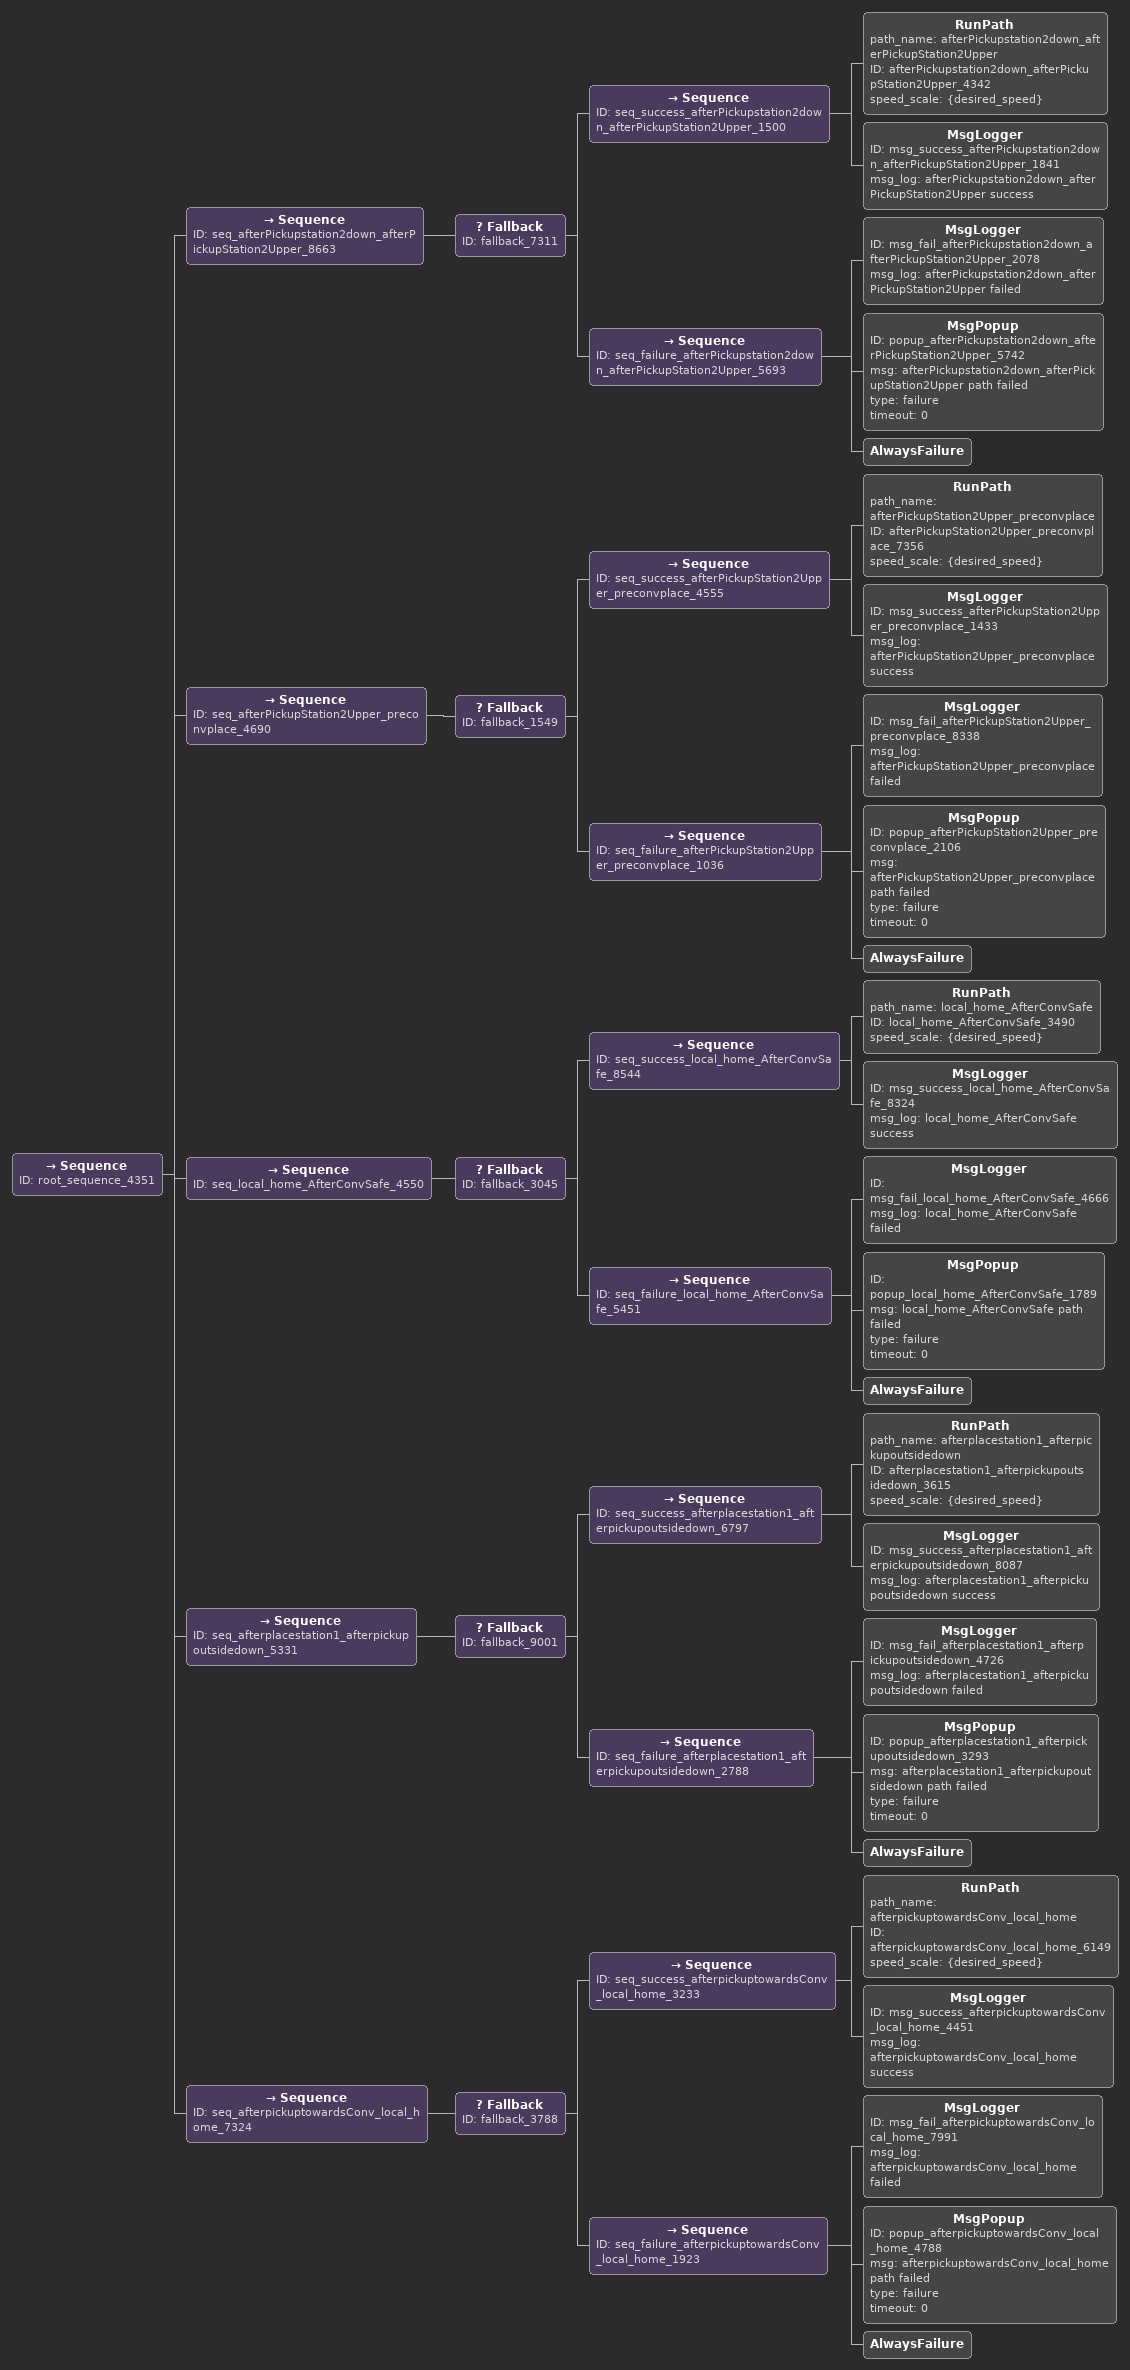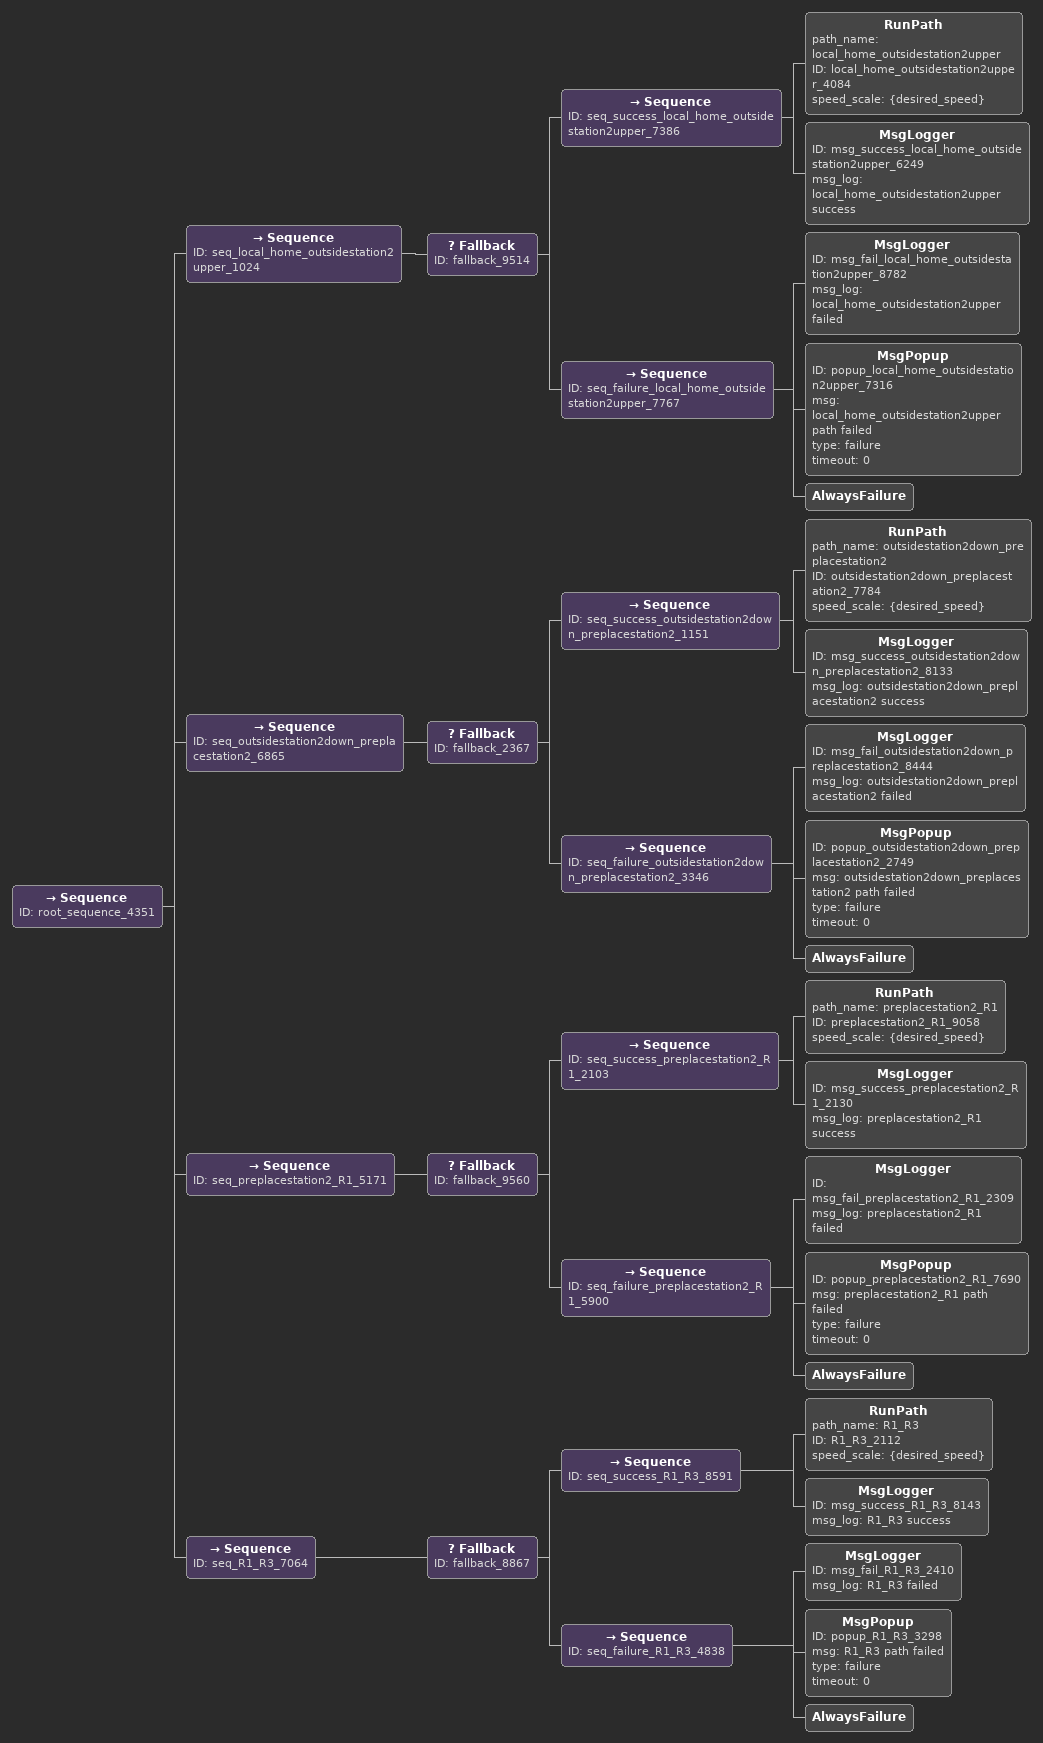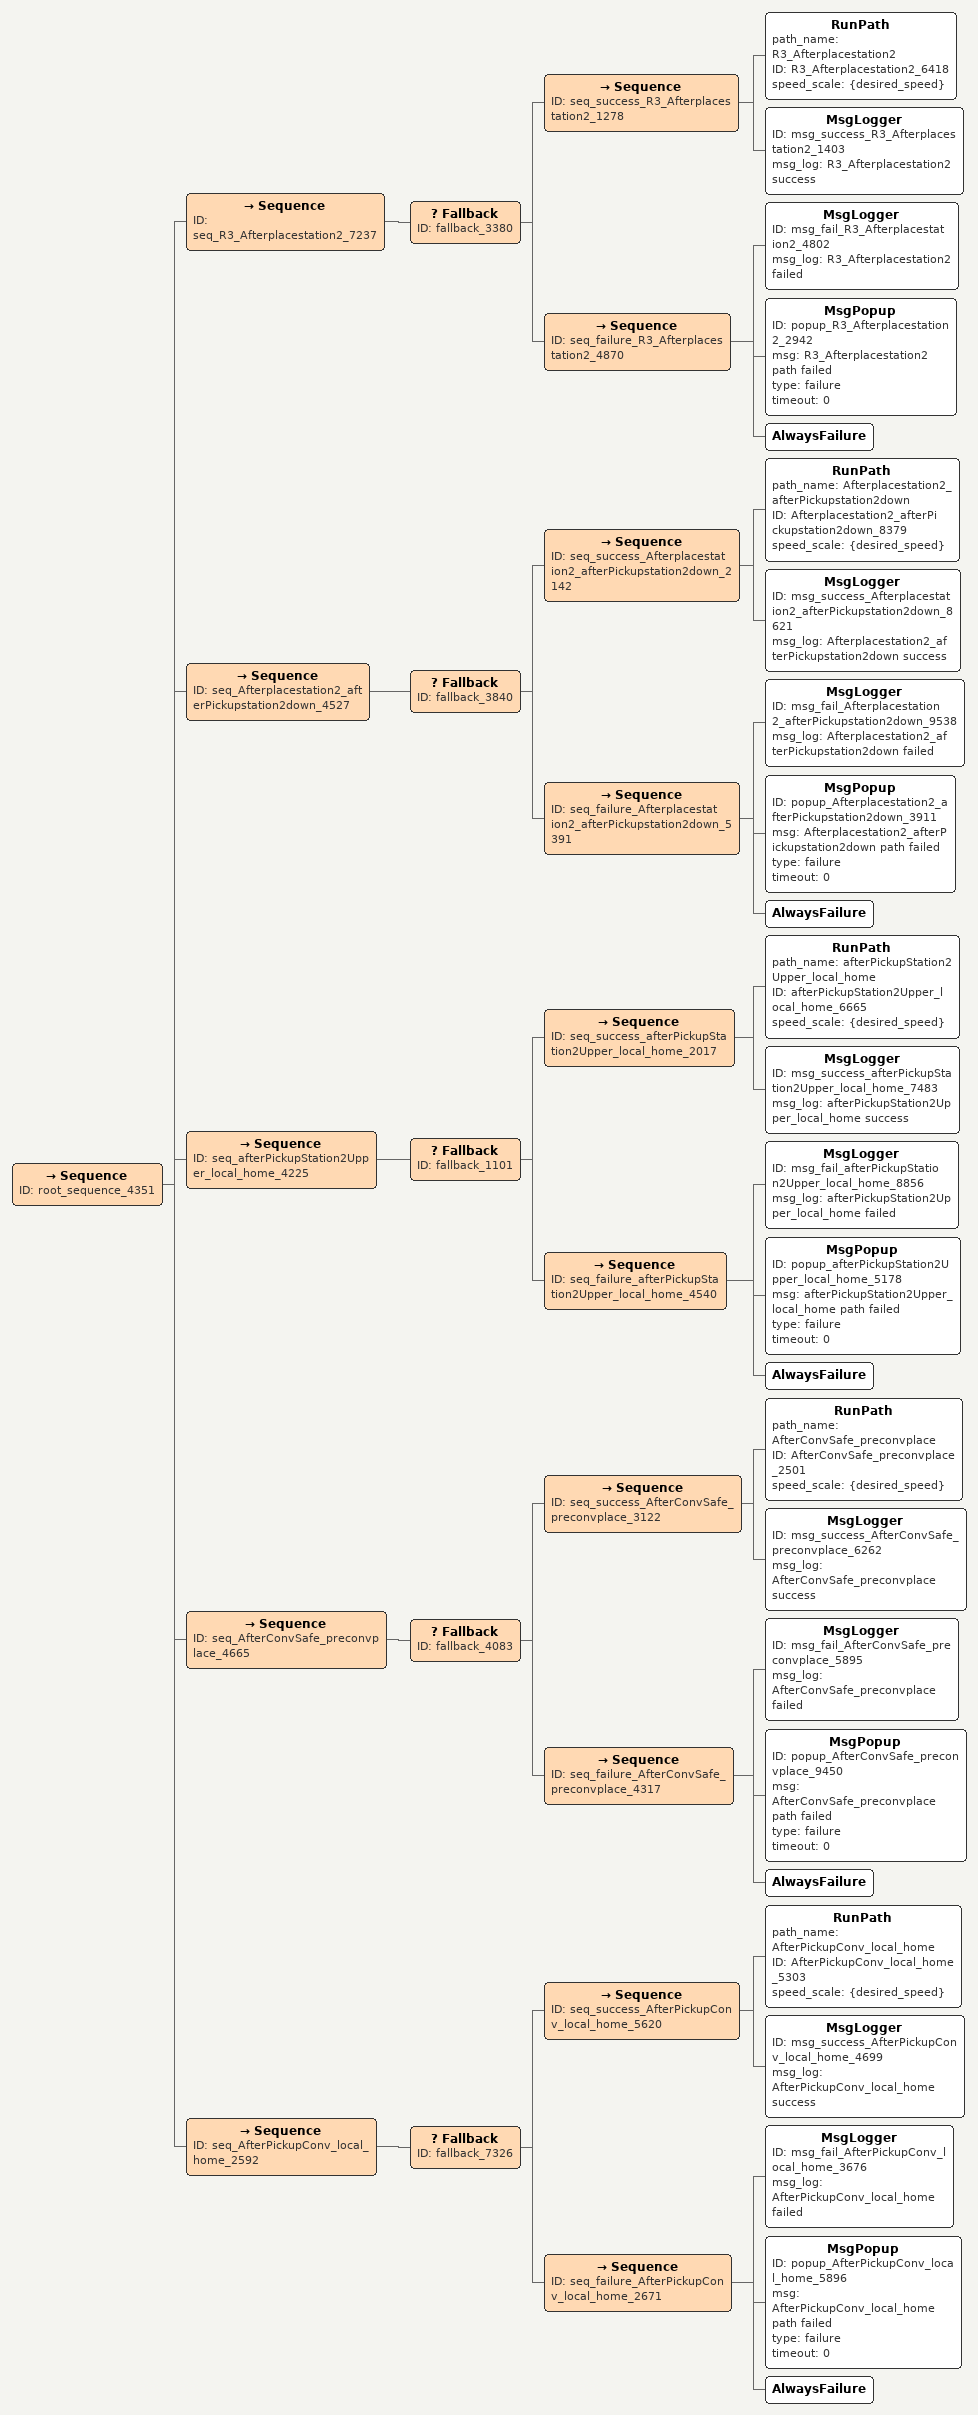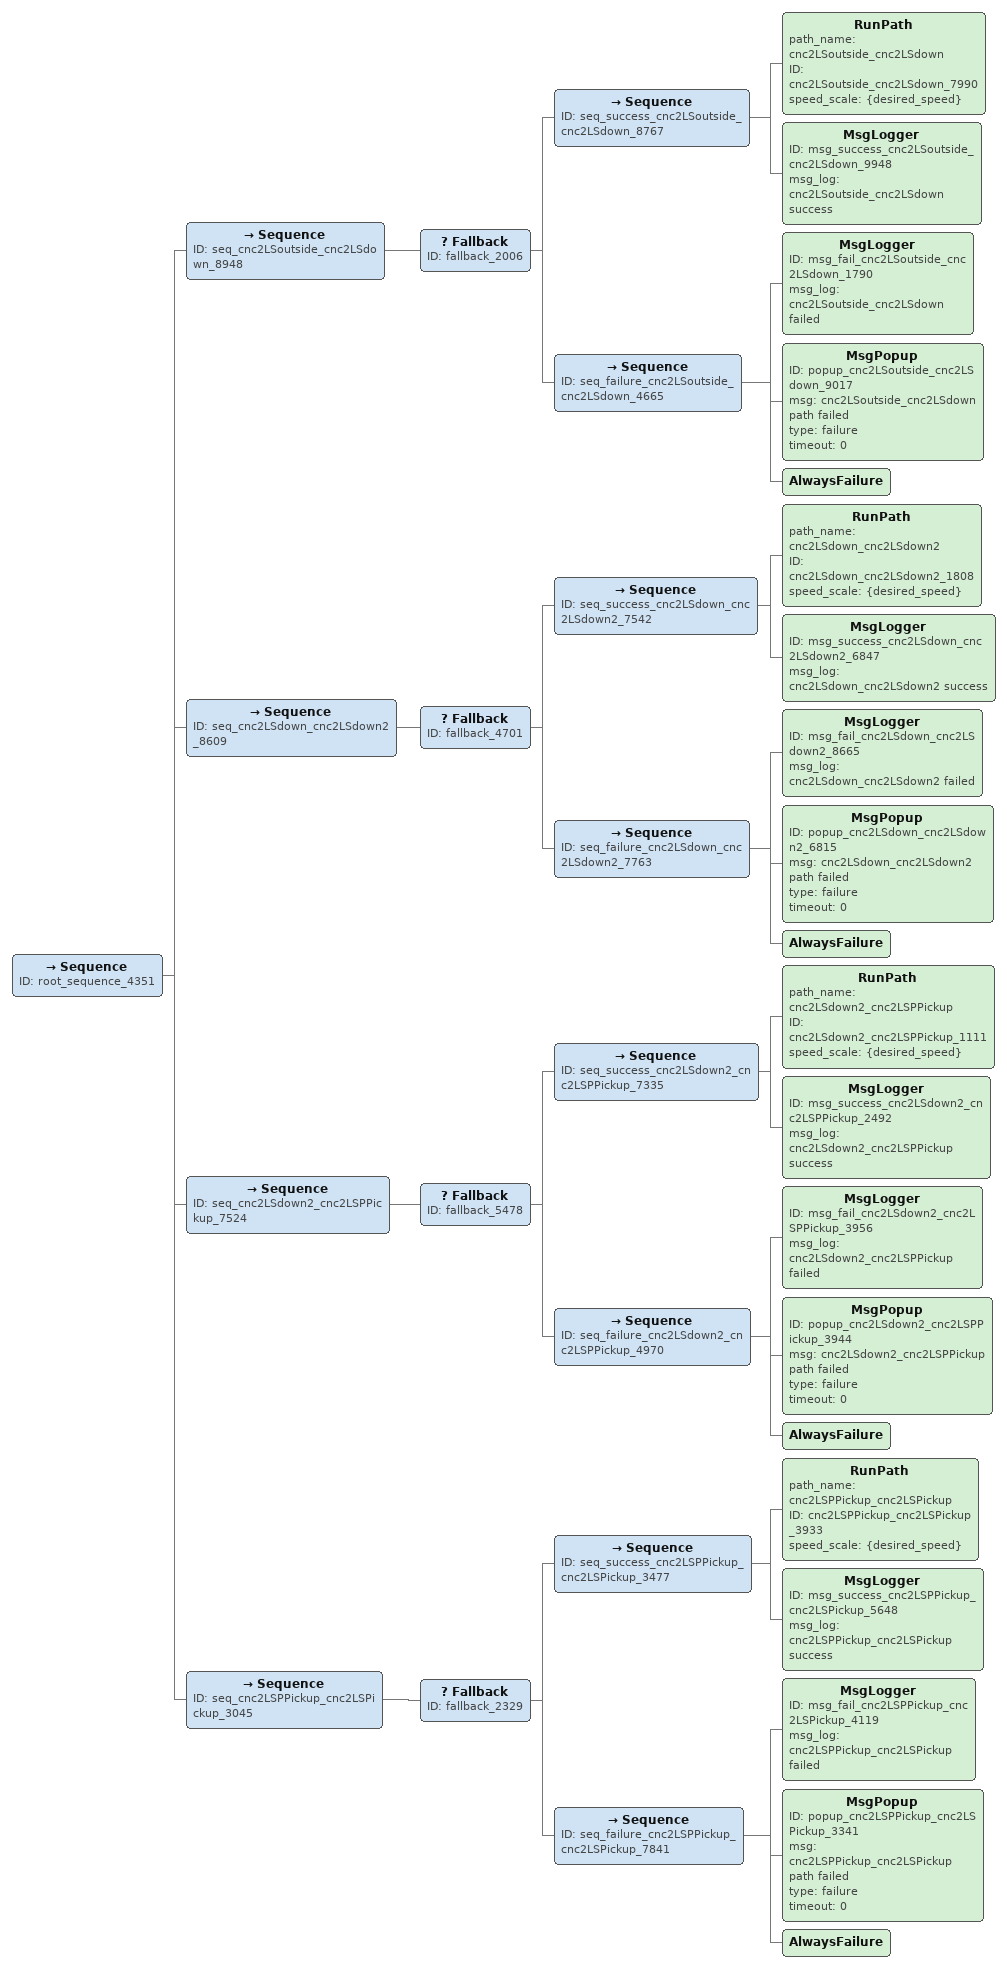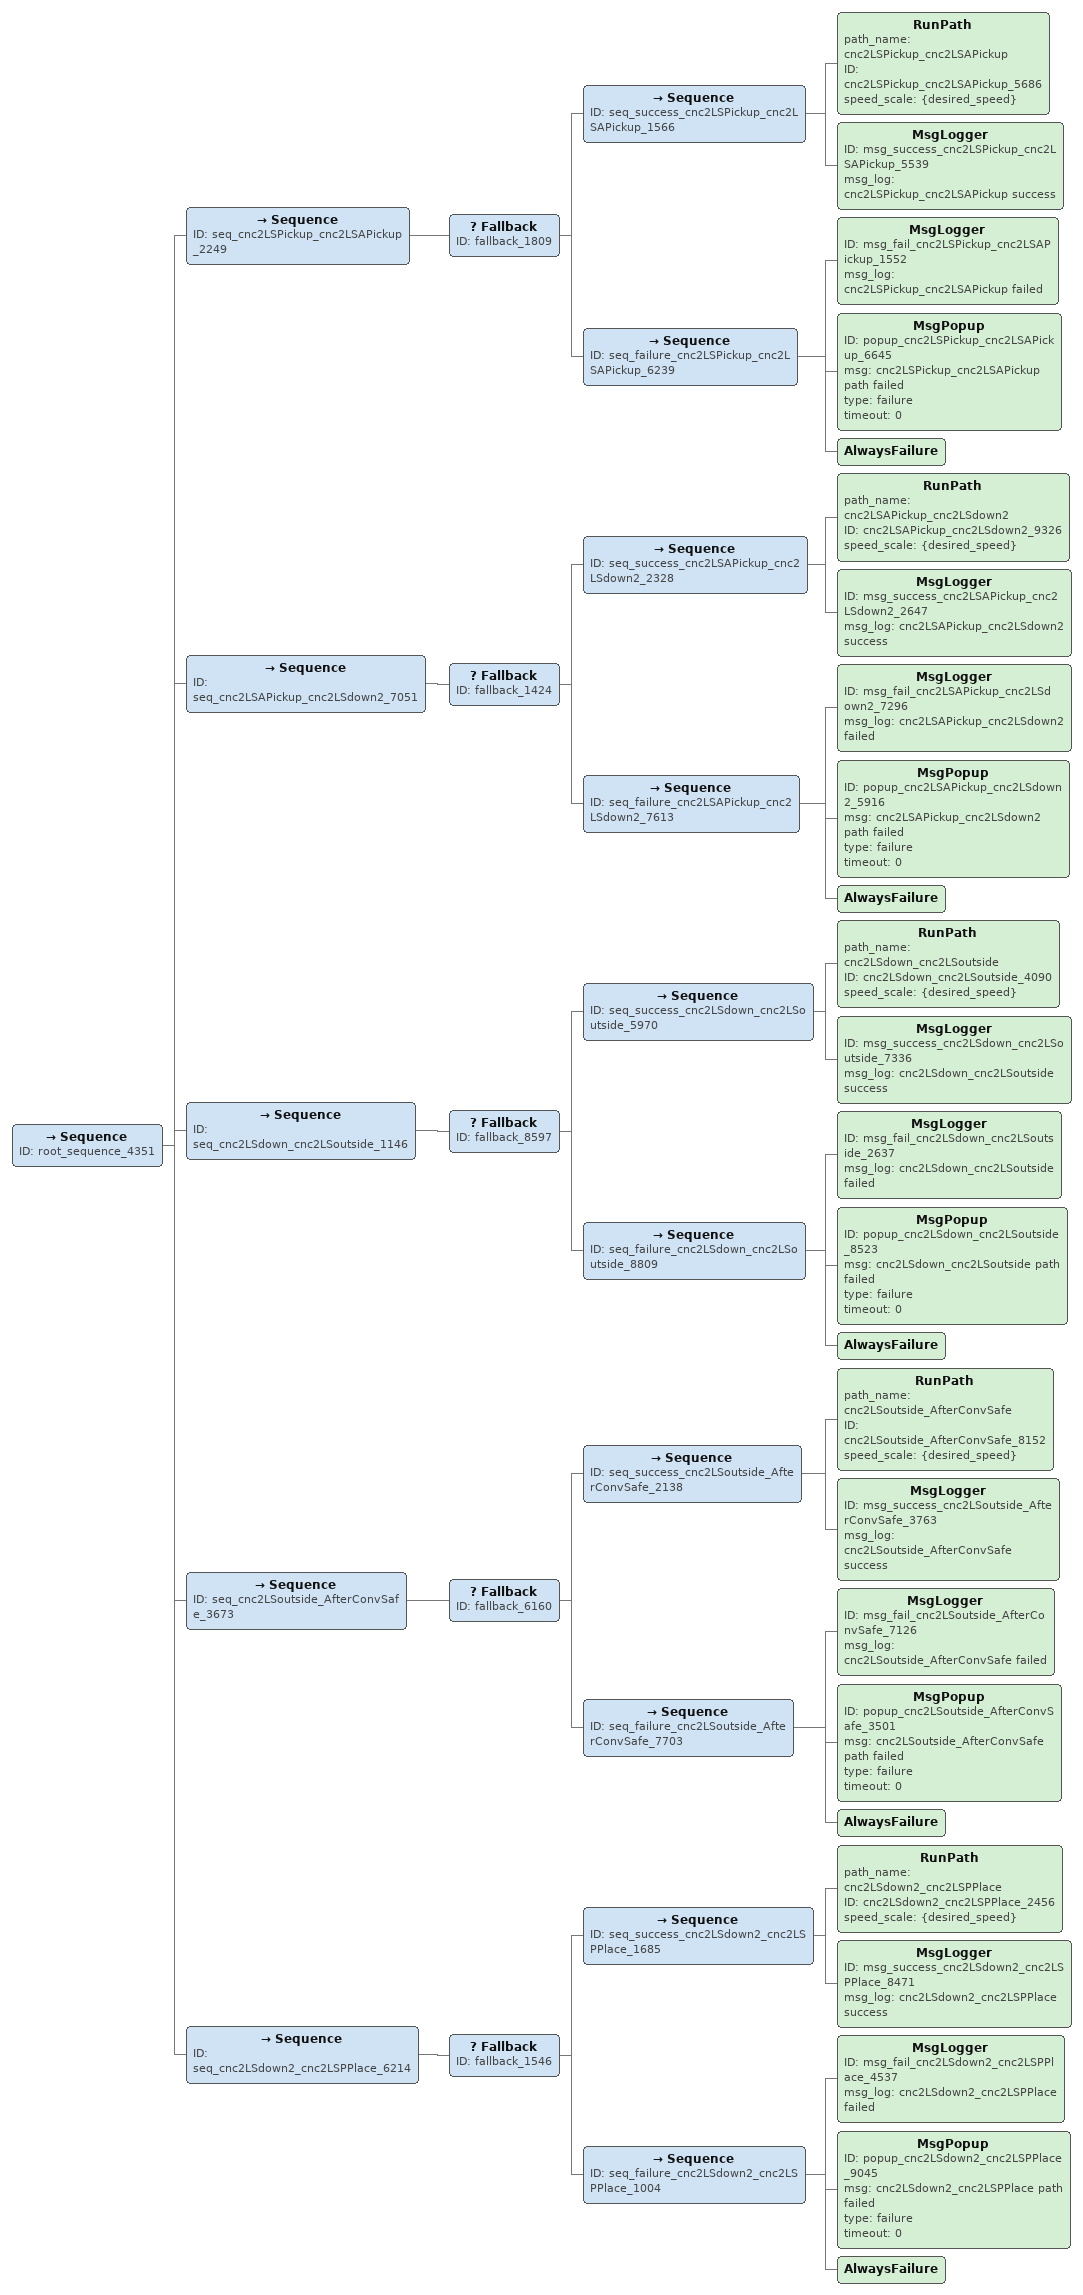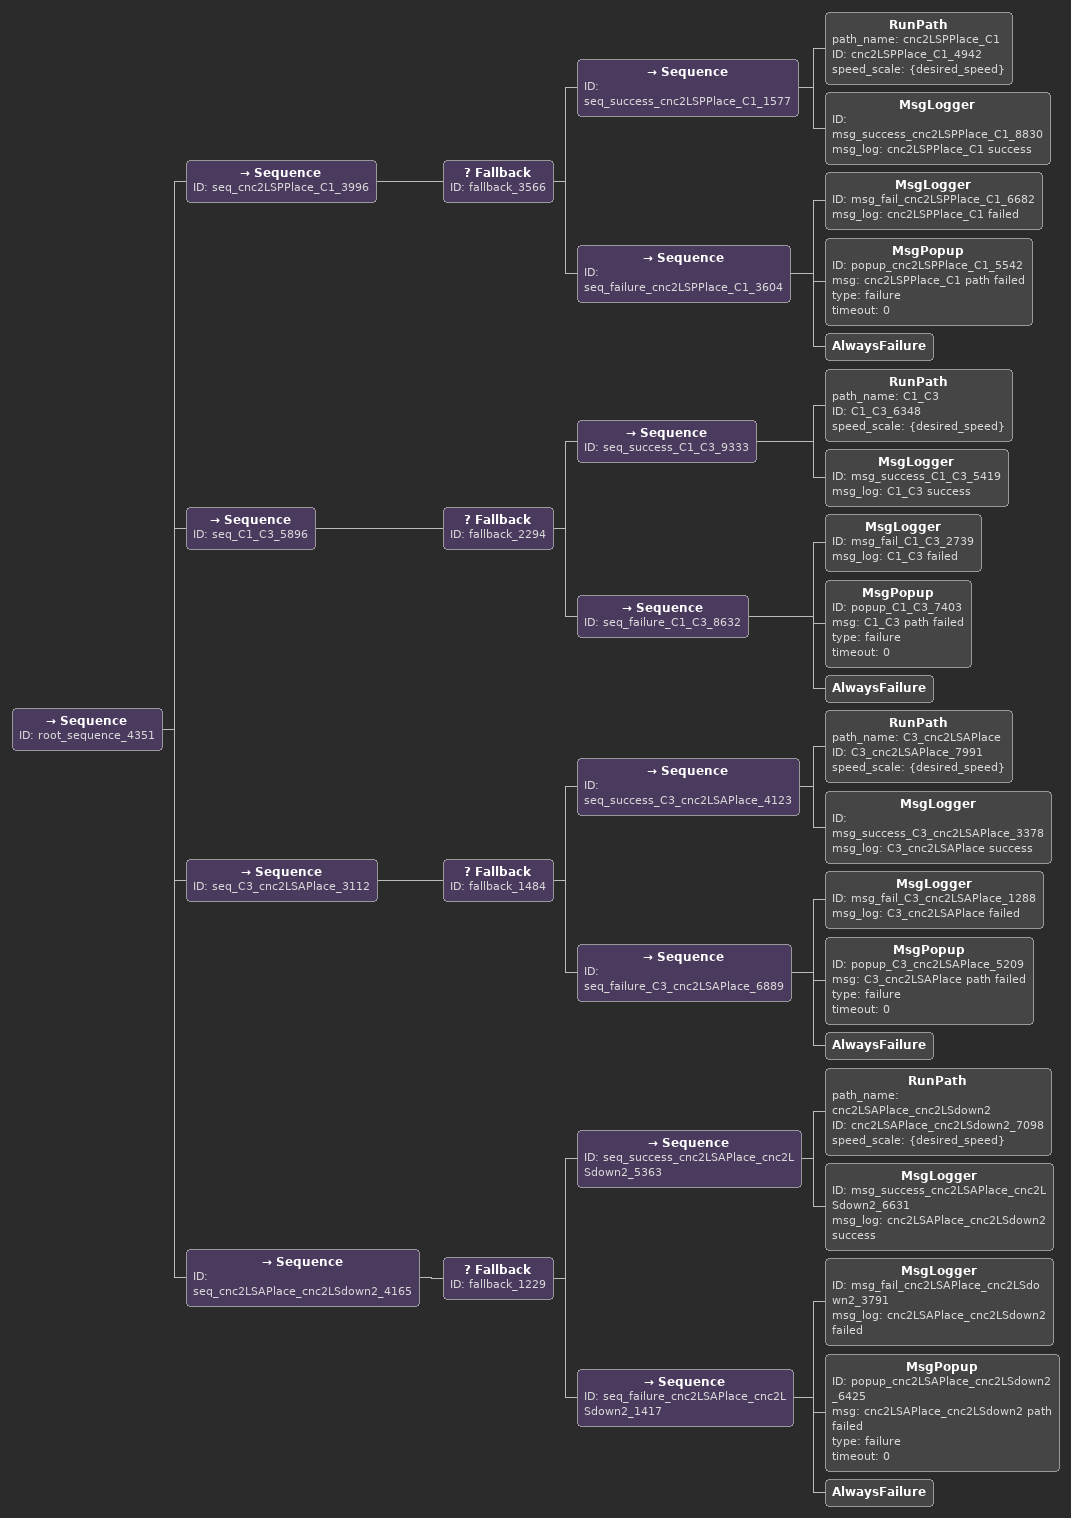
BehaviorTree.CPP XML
<Sequence ID="root_sequence_4351">
    <Sequence ID="seq_afterPickupstation2down_afterPickupStation2Upper_8663">
        <Fallback ID="fallback_7311">
            <Sequence ID="seq_success_afterPickupstation2down_afterPickupStation2Upper_1500">
                <RunPath path_name="afterPickupstation2down_afterPickupStation2Upper" ID="afterPickupstation2down_afterPickupStation2Upper_4342" speed_scale="{desired_speed}"/>
                <MsgLogger ID="msg_success_afterPickupstation2down_afterPickupStation2Upper_1841" msg_log="afterPickupstation2down_afterPickupStation2Upper success"/>
            </Sequence>
            <Sequence ID="seq_failure_afterPickupstation2down_afterPickupStation2Upper_5693">
                <MsgLogger ID="msg_fail_afterPickupstation2down_afterPickupStation2Upper_2078" msg_log="afterPickupstation2down_afterPickupStation2Upper failed"/>
                <MsgPopup ID="popup_afterPickupstation2down_afterPickupStation2Upper_5742" msg="afterPickupstation2down_afterPickupStation2Upper path failed" type="failure" timeout="0"/>
                <AlwaysFailure/>
            </Sequence>
        </Fallback>
    </Sequence>
    <Sequence ID="seq_afterPickupStation2Upper_preconvplace_4690">
        <Fallback ID="fallback_1549">
            <Sequence ID="seq_success_afterPickupStation2Upper_preconvplace_4555">
                <RunPath path_name="afterPickupStation2Upper_preconvplace" ID="afterPickupStation2Upper_preconvplace_7356" speed_scale="{desired_speed}"/>
                <MsgLogger ID="msg_success_afterPickupStation2Upper_preconvplace_1433" msg_log="afterPickupStation2Upper_preconvplace success"/>
            </Sequence>
            <Sequence ID="seq_failure_afterPickupStation2Upper_preconvplace_1036">
                <MsgLogger ID="msg_fail_afterPickupStation2Upper_preconvplace_8338" msg_log="afterPickupStation2Upper_preconvplace failed"/>
                <MsgPopup ID="popup_afterPickupStation2Upper_preconvplace_2106" msg="afterPickupStation2Upper_preconvplace path failed" type="failure" timeout="0"/>
                <AlwaysFailure/>
            </Sequence>
        </Fallback>
    </Sequence>
    <Sequence ID="seq_local_home_AfterConvSafe_4550">
        <Fallback ID="fallback_3045">
            <Sequence ID="seq_success_local_home_AfterConvSafe_8544">
                <RunPath path_name="local_home_AfterConvSafe" ID="local_home_AfterConvSafe_3490" speed_scale="{desired_speed}"/>
                <MsgLogger ID="msg_success_local_home_AfterConvSafe_8324" msg_log="local_home_AfterConvSafe success"/>
            </Sequence>
            <Sequence ID="seq_failure_local_home_AfterConvSafe_5451">
                <MsgLogger ID="msg_fail_local_home_AfterConvSafe_4666" msg_log="local_home_AfterConvSafe failed"/>
                <MsgPopup ID="popup_local_home_AfterConvSafe_1789" msg="local_home_AfterConvSafe path failed" type="failure" timeout="0"/>
                <AlwaysFailure/>
            </Sequence>
        </Fallback>
    </Sequence>
    <Sequence ID="seq_afterplacestation1_afterpickupoutsidedown_5331">
        <Fallback ID="fallback_9001">
            <Sequence ID="seq_success_afterplacestation1_afterpickupoutsidedown_6797">
                <RunPath path_name="afterplacestation1_afterpickupoutsidedown" ID="afterplacestation1_afterpickupoutsidedown_3615" speed_scale="{desired_speed}"/>
                <MsgLogger ID="msg_success_afterplacestation1_afterpickupoutsidedown_8087" msg_log="afterplacestation1_afterpickupoutsidedown success"/>
            </Sequence>
            <Sequence ID="seq_failure_afterplacestation1_afterpickupoutsidedown_2788">
                <MsgLogger ID="msg_fail_afterplacestation1_afterpickupoutsidedown_4726" msg_log="afterplacestation1_afterpickupoutsidedown failed"/>
                <MsgPopup ID="popup_afterplacestation1_afterpickupoutsidedown_3293" msg="afterplacestation1_afterpickupoutsidedown path failed" type="failure" timeout="0"/>
                <AlwaysFailure/>
            </Sequence>
        </Fallback>
    </Sequence>
    <Sequence ID="seq_afterpickuptowardsConv_local_home_7324">
        <Fallback ID="fallback_3788">
            <Sequence ID="seq_success_afterpickuptowardsConv_local_home_3233">
                <RunPath path_name="afterpickuptowardsConv_local_home" ID="afterpickuptowardsConv_local_home_6149" speed_scale="{desired_speed}"/>
                <MsgLogger ID="msg_success_afterpickuptowardsConv_local_home_4451" msg_log="afterpickuptowardsConv_local_home success"/>
            </Sequence>
            <Sequence ID="seq_failure_afterpickuptowardsConv_local_home_1923">
                <MsgLogger ID="msg_fail_afterpickuptowardsConv_local_home_7991" msg_log="afterpickuptowardsConv_local_home failed"/>
                <MsgPopup ID="popup_afterpickuptowardsConv_local_home_4788" msg="afterpickuptowardsConv_local_home path failed" type="failure" timeout="0"/>
                <AlwaysFailure/>
            </Sequence>
        </Fallback>
    </Sequence>
</Sequence>

<Sequence ID="root_sequence_4351">
    <Sequence ID="seq_local_home_outsidestation2upper_1024">
        <Fallback ID="fallback_9514">
            <Sequence ID="seq_success_local_home_outsidestation2upper_7386">
                <RunPath path_name="local_home_outsidestation2upper" ID="local_home_outsidestation2upper_4084" speed_scale="{desired_speed}"/>
                <MsgLogger ID="msg_success_local_home_outsidestation2upper_6249" msg_log="local_home_outsidestation2upper success"/>
            </Sequence>
            <Sequence ID="seq_failure_local_home_outsidestation2upper_7767">
                <MsgLogger ID="msg_fail_local_home_outsidestation2upper_8782" msg_log="local_home_outsidestation2upper failed"/>
                <MsgPopup ID="popup_local_home_outsidestation2upper_7316" msg="local_home_outsidestation2upper path failed" type="failure" timeout="0"/>
                <AlwaysFailure/>
            </Sequence>
        </Fallback>
    </Sequence>
    <Sequence ID="seq_outsidestation2down_preplacestation2_6865">
        <Fallback ID="fallback_2367">
            <Sequence ID="seq_success_outsidestation2down_preplacestation2_1151">
                <RunPath path_name="outsidestation2down_preplacestation2" ID="outsidestation2down_preplacestation2_7784" speed_scale="{desired_speed}"/>
                <MsgLogger ID="msg_success_outsidestation2down_preplacestation2_8133" msg_log="outsidestation2down_preplacestation2 success"/>
            </Sequence>
            <Sequence ID="seq_failure_outsidestation2down_preplacestation2_3346">
                <MsgLogger ID="msg_fail_outsidestation2down_preplacestation2_8444" msg_log="outsidestation2down_preplacestation2 failed"/>
                <MsgPopup ID="popup_outsidestation2down_preplacestation2_2749" msg="outsidestation2down_preplacestation2 path failed" type="failure" timeout="0"/>
                <AlwaysFailure/>
            </Sequence>
        </Fallback>
    </Sequence>
    <Sequence ID="seq_preplacestation2_R1_5171">
        <Fallback ID="fallback_9560">
            <Sequence ID="seq_success_preplacestation2_R1_2103">
                <RunPath path_name="preplacestation2_R1" ID="preplacestation2_R1_9058" speed_scale="{desired_speed}"/>
                <MsgLogger ID="msg_success_preplacestation2_R1_2130" msg_log="preplacestation2_R1 success"/>
            </Sequence>
            <Sequence ID="seq_failure_preplacestation2_R1_5900">
                <MsgLogger ID="msg_fail_preplacestation2_R1_2309" msg_log="preplacestation2_R1 failed"/>
                <MsgPopup ID="popup_preplacestation2_R1_7690" msg="preplacestation2_R1 path failed" type="failure" timeout="0"/>
                <AlwaysFailure/>
            </Sequence>
        </Fallback>
    </Sequence>
    <Sequence ID="seq_R1_R3_7064">
        <Fallback ID="fallback_8867">
            <Sequence ID="seq_success_R1_R3_8591">
                <RunPath path_name="R1_R3" ID="R1_R3_2112" speed_scale="{desired_speed}"/>
                <MsgLogger ID="msg_success_R1_R3_8143" msg_log="R1_R3 success"/>
            </Sequence>
            <Sequence ID="seq_failure_R1_R3_4838">
                <MsgLogger ID="msg_fail_R1_R3_2410" msg_log="R1_R3 failed"/>
                <MsgPopup ID="popup_R1_R3_3298" msg="R1_R3 path failed" type="failure" timeout="0"/>
                <AlwaysFailure/>
            </Sequence>
        </Fallback>
    </Sequence>
</Sequence>

<Sequence ID="root_sequence_4351">
    <Sequence ID="seq_R3_Afterplacestation2_7237">
        <Fallback ID="fallback_3380">
            <Sequence ID="seq_success_R3_Afterplacestation2_1278">
                <RunPath path_name="R3_Afterplacestation2" ID="R3_Afterplacestation2_6418" speed_scale="{desired_speed}"/>
                <MsgLogger ID="msg_success_R3_Afterplacestation2_1403" msg_log="R3_Afterplacestation2 success"/>
            </Sequence>
            <Sequence ID="seq_failure_R3_Afterplacestation2_4870">
                <MsgLogger ID="msg_fail_R3_Afterplacestation2_4802" msg_log="R3_Afterplacestation2 failed"/>
                <MsgPopup ID="popup_R3_Afterplacestation2_2942" msg="R3_Afterplacestation2 path failed" type="failure" timeout="0"/>
                <AlwaysFailure/>
            </Sequence>
        </Fallback>
    </Sequence>
    <Sequence ID="seq_Afterplacestation2_afterPickupstation2down_4527">
        <Fallback ID="fallback_3840">
            <Sequence ID="seq_success_Afterplacestation2_afterPickupstation2down_2142">
                <RunPath path_name="Afterplacestation2_afterPickupstation2down" ID="Afterplacestation2_afterPickupstation2down_8379" speed_scale="{desired_speed}"/>
                <MsgLogger ID="msg_success_Afterplacestation2_afterPickupstation2down_8621" msg_log="Afterplacestation2_afterPickupstation2down success"/>
            </Sequence>
            <Sequence ID="seq_failure_Afterplacestation2_afterPickupstation2down_5391">
                <MsgLogger ID="msg_fail_Afterplacestation2_afterPickupstation2down_9538" msg_log="Afterplacestation2_afterPickupstation2down failed"/>
                <MsgPopup ID="popup_Afterplacestation2_afterPickupstation2down_3911" msg="Afterplacestation2_afterPickupstation2down path failed" type="failure" timeout="0"/>
                <AlwaysFailure/>
            </Sequence>
        </Fallback>
    </Sequence>
    <Sequence ID="seq_afterPickupStation2Upper_local_home_4225">
        <Fallback ID="fallback_1101">
            <Sequence ID="seq_success_afterPickupStation2Upper_local_home_2017">
                <RunPath path_name="afterPickupStation2Upper_local_home" ID="afterPickupStation2Upper_local_home_6665" speed_scale="{desired_speed}"/>
                <MsgLogger ID="msg_success_afterPickupStation2Upper_local_home_7483" msg_log="afterPickupStation2Upper_local_home success"/>
            </Sequence>
            <Sequence ID="seq_failure_afterPickupStation2Upper_local_home_4540">
                <MsgLogger ID="msg_fail_afterPickupStation2Upper_local_home_8856" msg_log="afterPickupStation2Upper_local_home failed"/>
                <MsgPopup ID="popup_afterPickupStation2Upper_local_home_5178" msg="afterPickupStation2Upper_local_home path failed" type="failure" timeout="0"/>
                <AlwaysFailure/>
            </Sequence>
        </Fallback>
    </Sequence>
    <Sequence ID="seq_AfterConvSafe_preconvplace_4665">
        <Fallback ID="fallback_4083">
            <Sequence ID="seq_success_AfterConvSafe_preconvplace_3122">
                <RunPath path_name="AfterConvSafe_preconvplace" ID="AfterConvSafe_preconvplace_2501" speed_scale="{desired_speed}"/>
                <MsgLogger ID="msg_success_AfterConvSafe_preconvplace_6262" msg_log="AfterConvSafe_preconvplace success"/>
            </Sequence>
            <Sequence ID="seq_failure_AfterConvSafe_preconvplace_4317">
                <MsgLogger ID="msg_fail_AfterConvSafe_preconvplace_5895" msg_log="AfterConvSafe_preconvplace failed"/>
                <MsgPopup ID="popup_AfterConvSafe_preconvplace_9450" msg="AfterConvSafe_preconvplace path failed" type="failure" timeout="0"/>
                <AlwaysFailure/>
            </Sequence>
        </Fallback>
    </Sequence>
    <Sequence ID="seq_AfterPickupConv_local_home_2592">
        <Fallback ID="fallback_7326">
            <Sequence ID="seq_success_AfterPickupConv_local_home_5620">
                <RunPath path_name="AfterPickupConv_local_home" ID="AfterPickupConv_local_home_5303" speed_scale="{desired_speed}"/>
                <MsgLogger ID="msg_success_AfterPickupConv_local_home_4699" msg_log="AfterPickupConv_local_home success"/>
            </Sequence>
            <Sequence ID="seq_failure_AfterPickupConv_local_home_2671">
                <MsgLogger ID="msg_fail_AfterPickupConv_local_home_3676" msg_log="AfterPickupConv_local_home failed"/>
                <MsgPopup ID="popup_AfterPickupConv_local_home_5896" msg="AfterPickupConv_local_home path failed" type="failure" timeout="0"/>
                <AlwaysFailure/>
            </Sequence>
        </Fallback>
    </Sequence>
</Sequence>

<Sequence ID="root_sequence_4351">
    <Sequence ID="seq_cnc2LSoutside_cnc2LSdown_8948">
        <Fallback ID="fallback_2006">
            <Sequence ID="seq_success_cnc2LSoutside_cnc2LSdown_8767">
                <RunPath path_name="cnc2LSoutside_cnc2LSdown" ID="cnc2LSoutside_cnc2LSdown_7990" speed_scale="{desired_speed}"/>
                <MsgLogger ID="msg_success_cnc2LSoutside_cnc2LSdown_9948" msg_log="cnc2LSoutside_cnc2LSdown success"/>
            </Sequence>
            <Sequence ID="seq_failure_cnc2LSoutside_cnc2LSdown_4665">
                <MsgLogger ID="msg_fail_cnc2LSoutside_cnc2LSdown_1790" msg_log="cnc2LSoutside_cnc2LSdown failed"/>
                <MsgPopup ID="popup_cnc2LSoutside_cnc2LSdown_9017" msg="cnc2LSoutside_cnc2LSdown path failed" type="failure" timeout="0"/>
                <AlwaysFailure/>
            </Sequence>
        </Fallback>
    </Sequence>
    <Sequence ID="seq_cnc2LSdown_cnc2LSdown2_8609">
        <Fallback ID="fallback_4701">
            <Sequence ID="seq_success_cnc2LSdown_cnc2LSdown2_7542">
                <RunPath path_name="cnc2LSdown_cnc2LSdown2" ID="cnc2LSdown_cnc2LSdown2_1808" speed_scale="{desired_speed}"/>
                <MsgLogger ID="msg_success_cnc2LSdown_cnc2LSdown2_6847" msg_log="cnc2LSdown_cnc2LSdown2 success"/>
            </Sequence>
            <Sequence ID="seq_failure_cnc2LSdown_cnc2LSdown2_7763">
                <MsgLogger ID="msg_fail_cnc2LSdown_cnc2LSdown2_8665" msg_log="cnc2LSdown_cnc2LSdown2 failed"/>
                <MsgPopup ID="popup_cnc2LSdown_cnc2LSdown2_6815" msg="cnc2LSdown_cnc2LSdown2 path failed" type="failure" timeout="0"/>
                <AlwaysFailure/>
            </Sequence>
        </Fallback>
    </Sequence>
    <Sequence ID="seq_cnc2LSdown2_cnc2LSPPickup_7524">
        <Fallback ID="fallback_5478">
            <Sequence ID="seq_success_cnc2LSdown2_cnc2LSPPickup_7335">
                <RunPath path_name="cnc2LSdown2_cnc2LSPPickup" ID="cnc2LSdown2_cnc2LSPPickup_1111" speed_scale="{desired_speed}"/>
                <MsgLogger ID="msg_success_cnc2LSdown2_cnc2LSPPickup_2492" msg_log="cnc2LSdown2_cnc2LSPPickup success"/>
            </Sequence>
            <Sequence ID="seq_failure_cnc2LSdown2_cnc2LSPPickup_4970">
                <MsgLogger ID="msg_fail_cnc2LSdown2_cnc2LSPPickup_3956" msg_log="cnc2LSdown2_cnc2LSPPickup failed"/>
                <MsgPopup ID="popup_cnc2LSdown2_cnc2LSPPickup_3944" msg="cnc2LSdown2_cnc2LSPPickup path failed" type="failure" timeout="0"/>
                <AlwaysFailure/>
            </Sequence>
        </Fallback>
    </Sequence>
    <Sequence ID="seq_cnc2LSPPickup_cnc2LSPickup_3045">
        <Fallback ID="fallback_2329">
            <Sequence ID="seq_success_cnc2LSPPickup_cnc2LSPickup_3477">
                <RunPath path_name="cnc2LSPPickup_cnc2LSPickup" ID="cnc2LSPPickup_cnc2LSPickup_3933" speed_scale="{desired_speed}"/>
                <MsgLogger ID="msg_success_cnc2LSPPickup_cnc2LSPickup_5648" msg_log="cnc2LSPPickup_cnc2LSPickup success"/>
            </Sequence>
            <Sequence ID="seq_failure_cnc2LSPPickup_cnc2LSPickup_7841">
                <MsgLogger ID="msg_fail_cnc2LSPPickup_cnc2LSPickup_4119" msg_log="cnc2LSPPickup_cnc2LSPickup failed"/>
                <MsgPopup ID="popup_cnc2LSPPickup_cnc2LSPickup_3341" msg="cnc2LSPPickup_cnc2LSPickup path failed" type="failure" timeout="0"/>
                <AlwaysFailure/>
            </Sequence>
        </Fallback>
    </Sequence>
</Sequence>

<Sequence ID="root_sequence_4351">
    <Sequence ID="seq_cnc2LSPickup_cnc2LSAPickup_2249">
        <Fallback ID="fallback_1809">
            <Sequence ID="seq_success_cnc2LSPickup_cnc2LSAPickup_1566">
                <RunPath path_name="cnc2LSPickup_cnc2LSAPickup" ID="cnc2LSPickup_cnc2LSAPickup_5686" speed_scale="{desired_speed}"/>
                <MsgLogger ID="msg_success_cnc2LSPickup_cnc2LSAPickup_5539" msg_log="cnc2LSPickup_cnc2LSAPickup success"/>
            </Sequence>
            <Sequence ID="seq_failure_cnc2LSPickup_cnc2LSAPickup_6239">
                <MsgLogger ID="msg_fail_cnc2LSPickup_cnc2LSAPickup_1552" msg_log="cnc2LSPickup_cnc2LSAPickup failed"/>
                <MsgPopup ID="popup_cnc2LSPickup_cnc2LSAPickup_6645" msg="cnc2LSPickup_cnc2LSAPickup path failed" type="failure" timeout="0"/>
                <AlwaysFailure/>
            </Sequence>
        </Fallback>
    </Sequence>
    <Sequence ID="seq_cnc2LSAPickup_cnc2LSdown2_7051">
        <Fallback ID="fallback_1424">
            <Sequence ID="seq_success_cnc2LSAPickup_cnc2LSdown2_2328">
                <RunPath path_name="cnc2LSAPickup_cnc2LSdown2" ID="cnc2LSAPickup_cnc2LSdown2_9326" speed_scale="{desired_speed}"/>
                <MsgLogger ID="msg_success_cnc2LSAPickup_cnc2LSdown2_2647" msg_log="cnc2LSAPickup_cnc2LSdown2 success"/>
            </Sequence>
            <Sequence ID="seq_failure_cnc2LSAPickup_cnc2LSdown2_7613">
                <MsgLogger ID="msg_fail_cnc2LSAPickup_cnc2LSdown2_7296" msg_log="cnc2LSAPickup_cnc2LSdown2 failed"/>
                <MsgPopup ID="popup_cnc2LSAPickup_cnc2LSdown2_5916" msg="cnc2LSAPickup_cnc2LSdown2 path failed" type="failure" timeout="0"/>
                <AlwaysFailure/>
            </Sequence>
        </Fallback>
    </Sequence>
    <Sequence ID="seq_cnc2LSdown_cnc2LSoutside_1146">
        <Fallback ID="fallback_8597">
            <Sequence ID="seq_success_cnc2LSdown_cnc2LSoutside_5970">
                <RunPath path_name="cnc2LSdown_cnc2LSoutside" ID="cnc2LSdown_cnc2LSoutside_4090" speed_scale="{desired_speed}"/>
                <MsgLogger ID="msg_success_cnc2LSdown_cnc2LSoutside_7336" msg_log="cnc2LSdown_cnc2LSoutside success"/>
            </Sequence>
            <Sequence ID="seq_failure_cnc2LSdown_cnc2LSoutside_8809">
                <MsgLogger ID="msg_fail_cnc2LSdown_cnc2LSoutside_2637" msg_log="cnc2LSdown_cnc2LSoutside failed"/>
                <MsgPopup ID="popup_cnc2LSdown_cnc2LSoutside_8523" msg="cnc2LSdown_cnc2LSoutside path failed" type="failure" timeout="0"/>
                <AlwaysFailure/>
            </Sequence>
        </Fallback>
    </Sequence>
    <Sequence ID="seq_cnc2LSoutside_AfterConvSafe_3673">
        <Fallback ID="fallback_6160">
            <Sequence ID="seq_success_cnc2LSoutside_AfterConvSafe_2138">
                <RunPath path_name="cnc2LSoutside_AfterConvSafe" ID="cnc2LSoutside_AfterConvSafe_8152" speed_scale="{desired_speed}"/>
                <MsgLogger ID="msg_success_cnc2LSoutside_AfterConvSafe_3763" msg_log="cnc2LSoutside_AfterConvSafe success"/>
            </Sequence>
            <Sequence ID="seq_failure_cnc2LSoutside_AfterConvSafe_7703">
                <MsgLogger ID="msg_fail_cnc2LSoutside_AfterConvSafe_7126" msg_log="cnc2LSoutside_AfterConvSafe failed"/>
                <MsgPopup ID="popup_cnc2LSoutside_AfterConvSafe_3501" msg="cnc2LSoutside_AfterConvSafe path failed" type="failure" timeout="0"/>
                <AlwaysFailure/>
            </Sequence>
        </Fallback>
    </Sequence>
    <Sequence ID="seq_cnc2LSdown2_cnc2LSPPlace_6214">
        <Fallback ID="fallback_1546">
            <Sequence ID="seq_success_cnc2LSdown2_cnc2LSPPlace_1685">
                <RunPath path_name="cnc2LSdown2_cnc2LSPPlace" ID="cnc2LSdown2_cnc2LSPPlace_2456" speed_scale="{desired_speed}"/>
                <MsgLogger ID="msg_success_cnc2LSdown2_cnc2LSPPlace_8471" msg_log="cnc2LSdown2_cnc2LSPPlace success"/>
            </Sequence>
            <Sequence ID="seq_failure_cnc2LSdown2_cnc2LSPPlace_1004">
                <MsgLogger ID="msg_fail_cnc2LSdown2_cnc2LSPPlace_4537" msg_log="cnc2LSdown2_cnc2LSPPlace failed"/>
                <MsgPopup ID="popup_cnc2LSdown2_cnc2LSPPlace_9045" msg="cnc2LSdown2_cnc2LSPPlace path failed" type="failure" timeout="0"/>
                <AlwaysFailure/>
            </Sequence>
        </Fallback>
    </Sequence>
</Sequence>

<Sequence ID="root_sequence_4351">
    <Sequence ID="seq_cnc2LSPPlace_C1_3996">
        <Fallback ID="fallback_3566">
            <Sequence ID="seq_success_cnc2LSPPlace_C1_1577">
                <RunPath path_name="cnc2LSPPlace_C1" ID="cnc2LSPPlace_C1_4942" speed_scale="{desired_speed}"/>
                <MsgLogger ID="msg_success_cnc2LSPPlace_C1_8830" msg_log="cnc2LSPPlace_C1 success"/>
            </Sequence>
            <Sequence ID="seq_failure_cnc2LSPPlace_C1_3604">
                <MsgLogger ID="msg_fail_cnc2LSPPlace_C1_6682" msg_log="cnc2LSPPlace_C1 failed"/>
                <MsgPopup ID="popup_cnc2LSPPlace_C1_5542" msg="cnc2LSPPlace_C1 path failed" type="failure" timeout="0"/>
                <AlwaysFailure/>
            </Sequence>
        </Fallback>
    </Sequence>
    <Sequence ID="seq_C1_C3_5896">
        <Fallback ID="fallback_2294">
            <Sequence ID="seq_success_C1_C3_9333">
                <RunPath path_name="C1_C3" ID="C1_C3_6348" speed_scale="{desired_speed}"/>
                <MsgLogger ID="msg_success_C1_C3_5419" msg_log="C1_C3 success"/>
            </Sequence>
            <Sequence ID="seq_failure_C1_C3_8632">
                <MsgLogger ID="msg_fail_C1_C3_2739" msg_log="C1_C3 failed"/>
                <MsgPopup ID="popup_C1_C3_7403" msg="C1_C3 path failed" type="failure" timeout="0"/>
                <AlwaysFailure/>
            </Sequence>
        </Fallback>
    </Sequence>
    <Sequence ID="seq_C3_cnc2LSAPlace_3112">
        <Fallback ID="fallback_1484">
            <Sequence ID="seq_success_C3_cnc2LSAPlace_4123">
                <RunPath path_name="C3_cnc2LSAPlace" ID="C3_cnc2LSAPlace_7991" speed_scale="{desired_speed}"/>
                <MsgLogger ID="msg_success_C3_cnc2LSAPlace_3378" msg_log="C3_cnc2LSAPlace success"/>
            </Sequence>
            <Sequence ID="seq_failure_C3_cnc2LSAPlace_6889">
                <MsgLogger ID="msg_fail_C3_cnc2LSAPlace_1288" msg_log="C3_cnc2LSAPlace failed"/>
                <MsgPopup ID="popup_C3_cnc2LSAPlace_5209" msg="C3_cnc2LSAPlace path failed" type="failure" timeout="0"/>
                <AlwaysFailure/>
            </Sequence>
        </Fallback>
    </Sequence>
    <Sequence ID="seq_cnc2LSAPlace_cnc2LSdown2_4165">
        <Fallback ID="fallback_1229">
            <Sequence ID="seq_success_cnc2LSAPlace_cnc2LSdown2_5363">
                <RunPath path_name="cnc2LSAPlace_cnc2LSdown2" ID="cnc2LSAPlace_cnc2LSdown2_7098" speed_scale="{desired_speed}"/>
                <MsgLogger ID="msg_success_cnc2LSAPlace_cnc2LSdown2_6631" msg_log="cnc2LSAPlace_cnc2LSdown2 success"/>
            </Sequence>
            <Sequence ID="seq_failure_cnc2LSAPlace_cnc2LSdown2_1417">
                <MsgLogger ID="msg_fail_cnc2LSAPlace_cnc2LSdown2_3791" msg_log="cnc2LSAPlace_cnc2LSdown2 failed"/>
                <MsgPopup ID="popup_cnc2LSAPlace_cnc2LSdown2_6425" msg="cnc2LSAPlace_cnc2LSdown2 path failed" type="failure" timeout="0"/>
                <AlwaysFailure/>
            </Sequence>
        </Fallback>
    </Sequence>
</Sequence>
